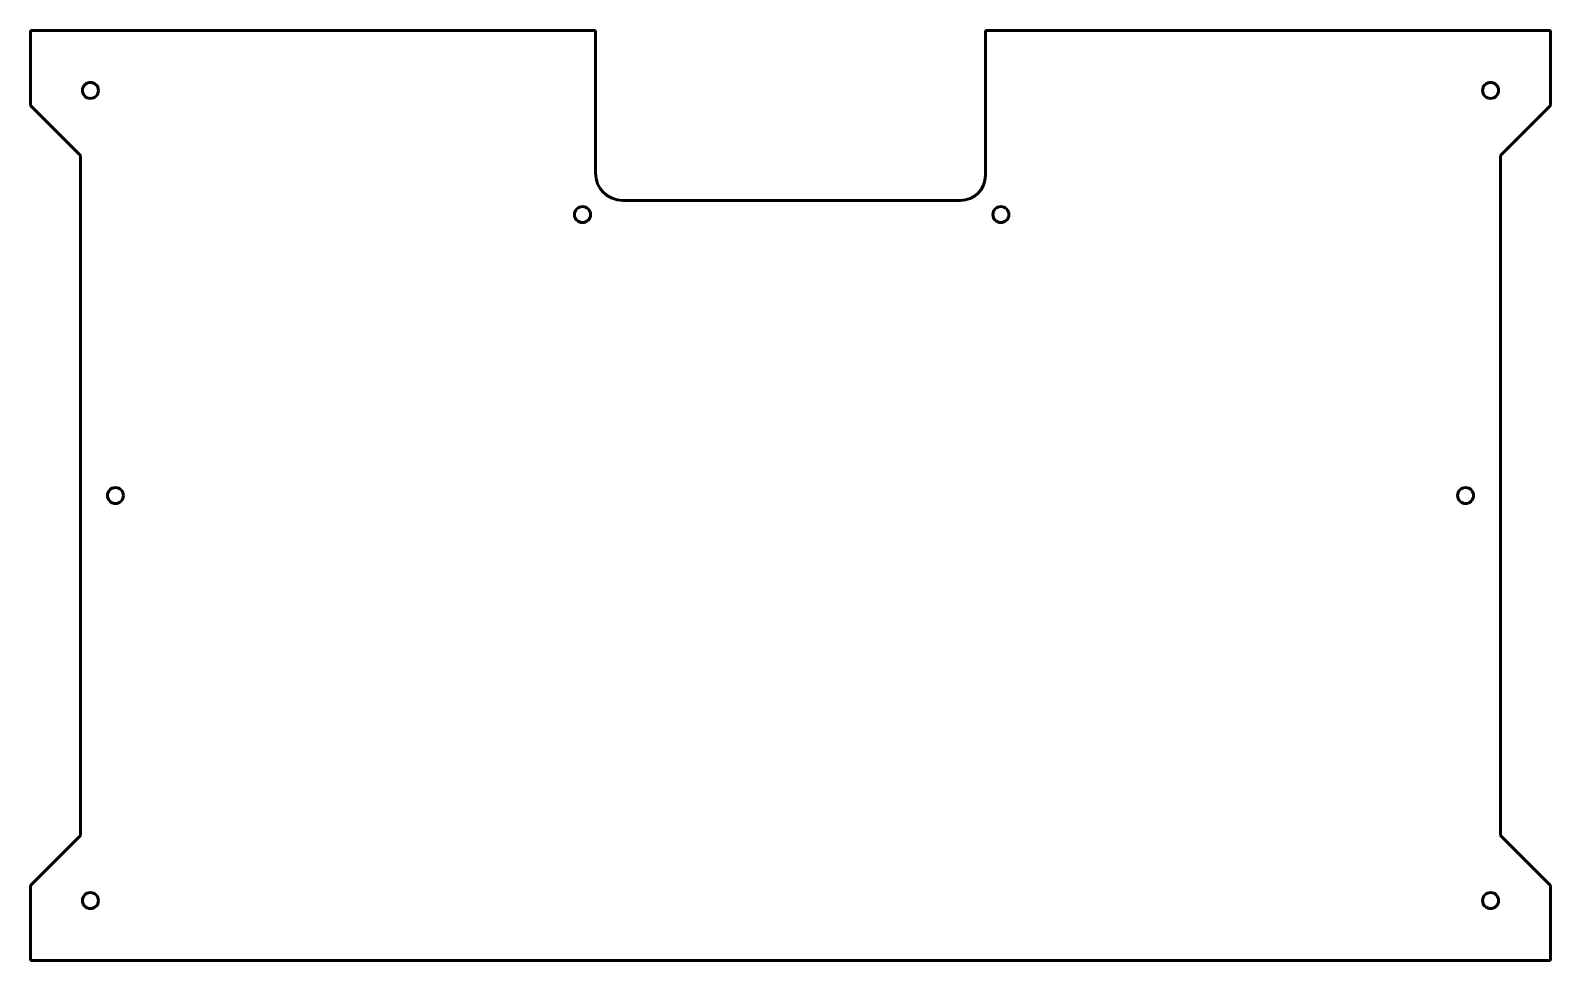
# Model space of a CAD drawing. Header units: millimetres. Extents: x -170 to 134, y -98 to 88.
import ezdxf

# ---------------------------------------------------------------- set-up
doc = ezdxf.new("R2010")
doc.units = ezdxf.units.MM
doc.linetypes.add('K5LT_BASIC', pattern=[0])

msp = doc.modelspace()

# ---------------------------------------------------------------- linework, layer by layer
at = {"color": 150, "linetype": 'K5LT_BASIC', "lineweight": 60}
for p, q in [((-170.38, 87.64), (-57.38, 87.64)), ((-170.38, 72.64), (-170.38, 87.64)), ((-57.38, 59.11), (-57.38, 87.64)), ((20.62, 87.64), (133.62, 87.64)), ((20.62, 87.64), (20.62, 58.64)), ((133.62, 87.64), (133.62, 72.64)), ((-160.38, 62.64), (-170.38, 72.64)), ((133.62, 72.64), (123.62, 62.64)), ((-160.38, -73.36), (-160.38, 62.64)), ((123.62, 62.64), (123.62, -73.36)), ((15.62, 53.64), (-51.91, 53.64)), ((-170.38, -83.36), (-160.38, -73.36)), ((123.62, -73.36), (133.62, -83.36)), ((-170.38, -98.36), (-170.38, -83.36)), ((133.62, -83.36), (133.62, -98.36)), ((133.62, -98.36), (-170.38, -98.36))]:
    msp.add_line(p, q, dxfattribs=at)
for centre in [(-158.38, 75.64), (121.62, 75.64), (-59.97, 50.81), (23.69, 50.81), (-153.38, -5.36), (116.62, -5.36), (-158.38, -86.36), (121.62, -86.36)]:
    msp.add_circle(centre, 1.6, dxfattribs=at)
for centre, radius, start, end in [((-51.91, 59.11), 5.47, 180, 270), ((15.62, 58.64), 5, 270, 0)]:
    msp.add_arc(centre, radius, start, end, dxfattribs=at)

doc.saveas('drawing.dxf')
